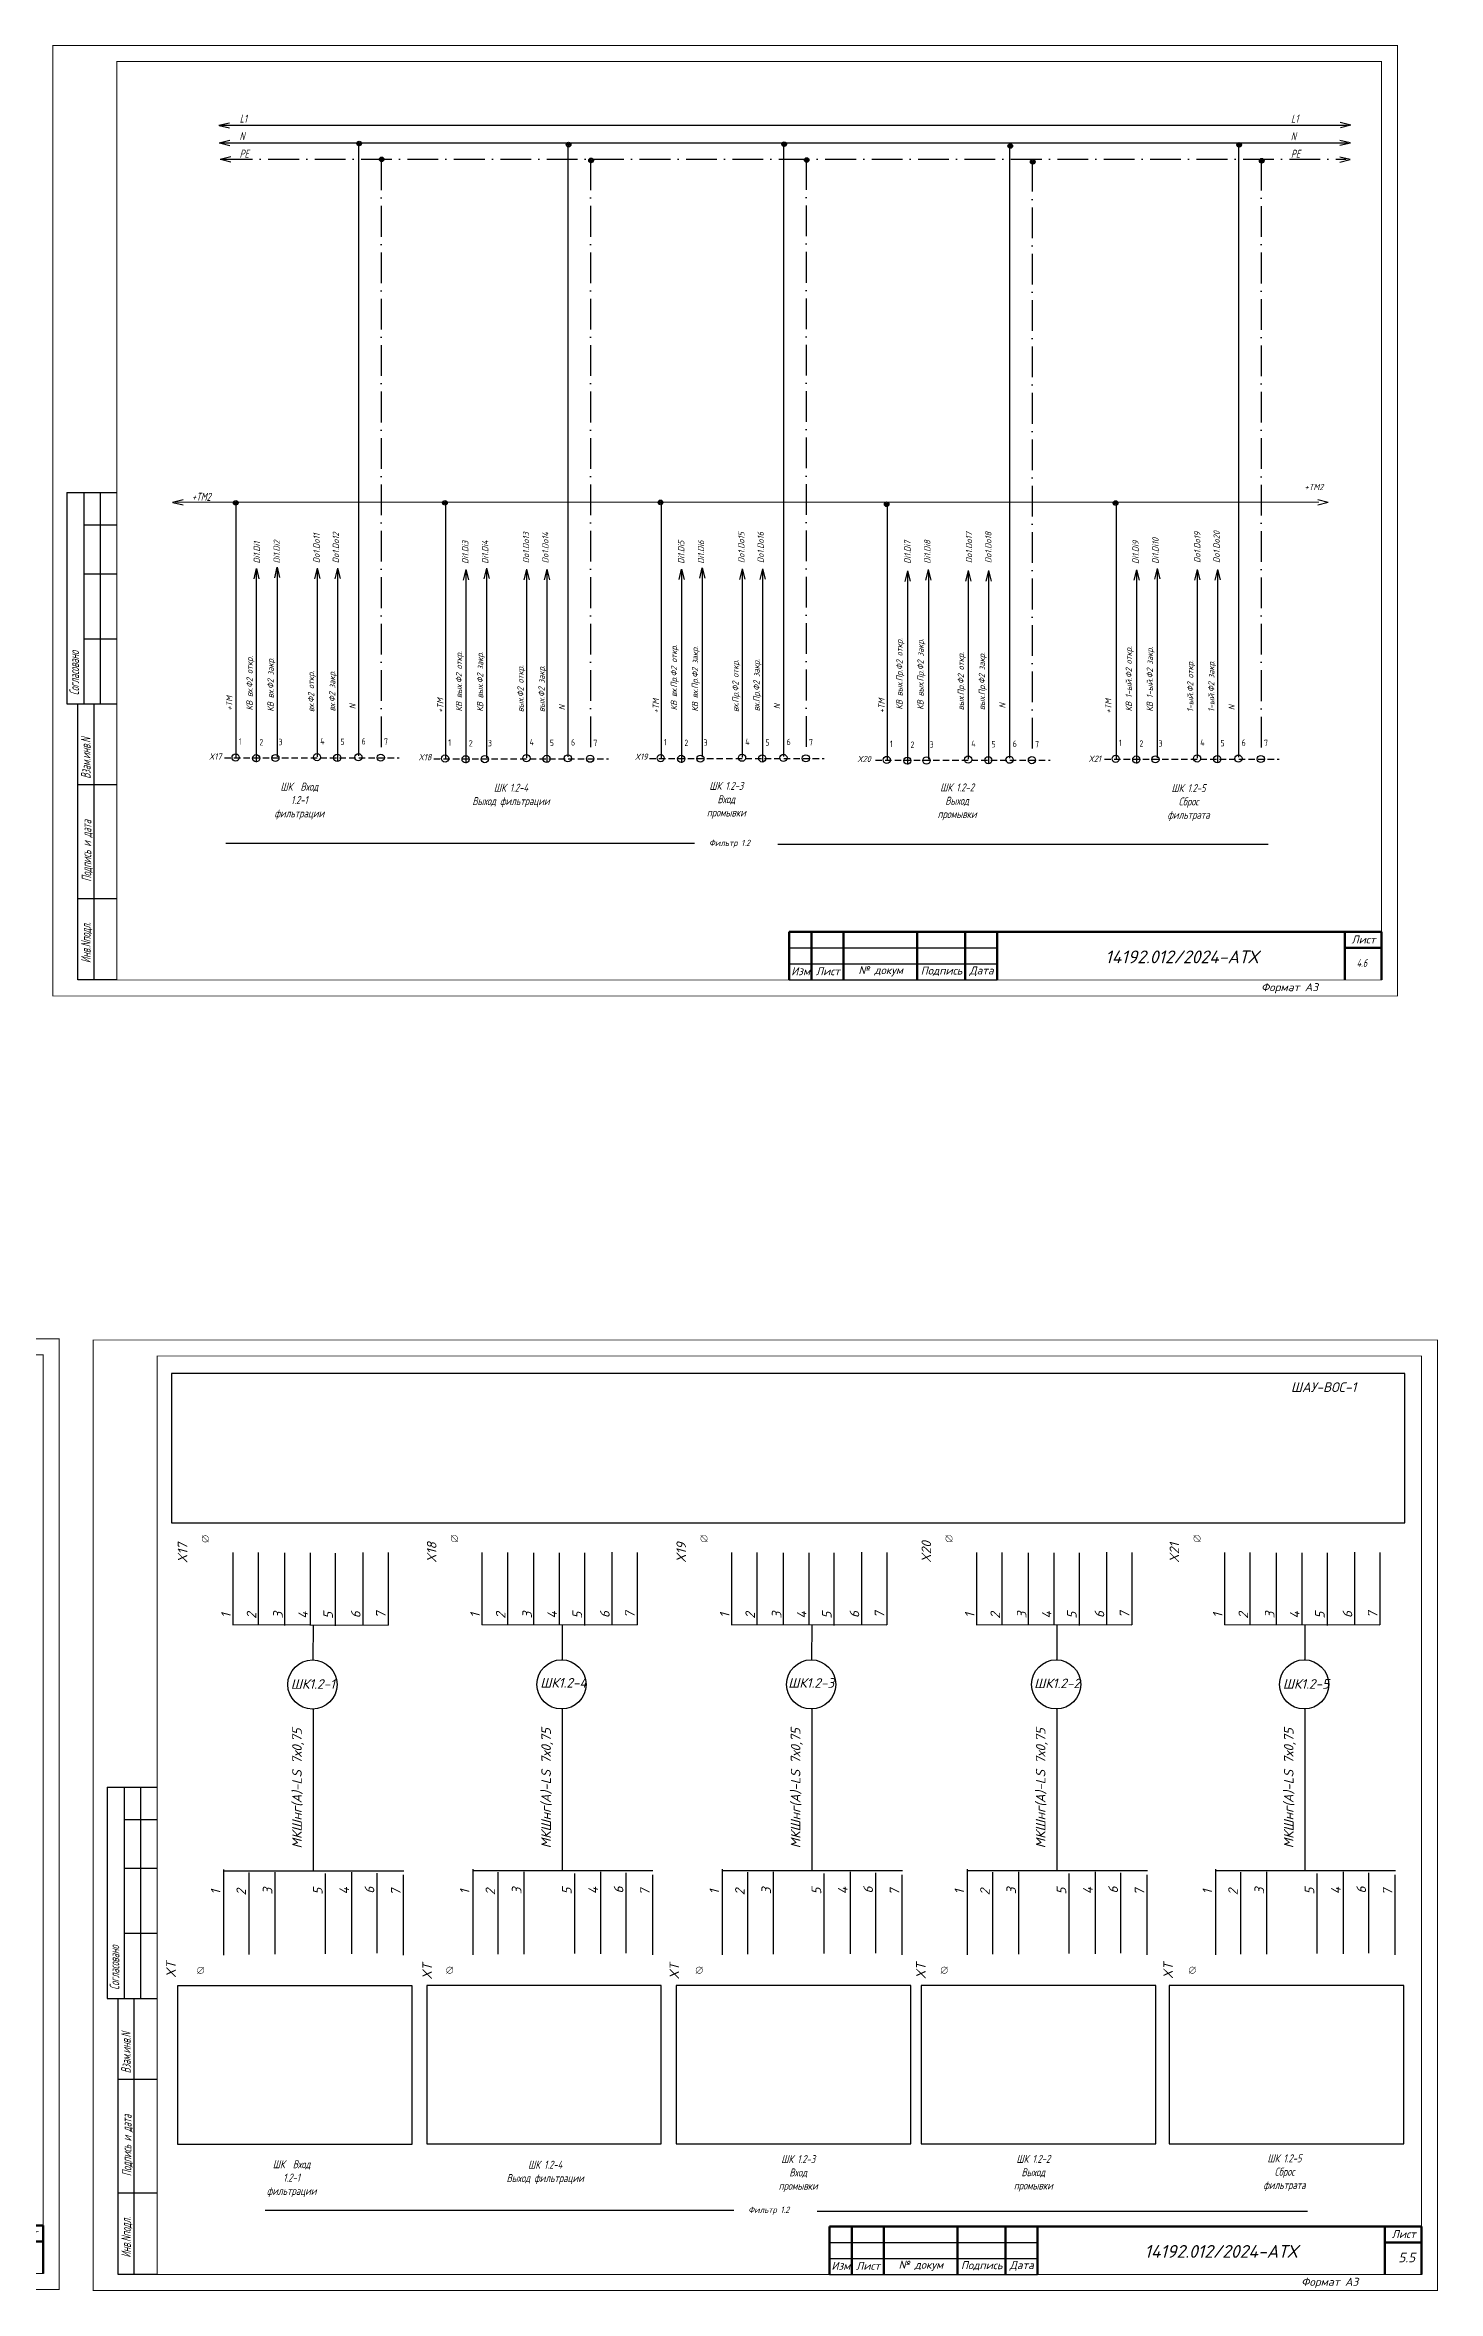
# Model space of a CAD drawing. Header units: millimetres. Extents: x 1463 to 10524, y 7125 to 13164.
# Drawn here: x 5191 to 5626, y 9587 to 10289 of the extents above; entities that cross this region are included whole.
import ezdxf
from ezdxf.enums import TextEntityAlignment as Align

# ---------------------------------------------------------------- set-up
doc = ezdxf.new("R2010")
doc.units = ezdxf.units.MM
doc.header["$LTSCALE"] = 4
doc.set_wipeout_variables(frame=1)
for name, pattern in [('ACAD_ISO10W100', [18, 12, -3, 0, -3]), ('DASHED', [0.75, 0.5, -0.25]), ('SolidLine', [0])]:
    doc.linetypes.add(name, pattern=pattern)
for name, color, linetype in [('G', 5, 'Continuous'), ('LOC', 8, 'Continuous'), ('RED_2.5mm^2', 1, 'Continuous'), ('SYMS', 7, 'Continuous'), ('Вспомогательная', 1, 'Continuous'), ('Текст', 2, 'Continuous')]:
    doc.layers.add(name, color=color, linetype=linetype)
for name, color, linetype, lineweight in [('RAMKA', 7, 'Continuous', 25), ('SHTAMP', 7, 'SolidLine', 25), ('Основеая', 5, 'Continuous', 60), ('СХЕМА', 7, 'Continuous', 25)]:
    doc.layers.add(name, color=color, linetype=linetype, lineweight=lineweight)
doc.styles.add('COTES', font='cs_gost2304.shx', dxfattribs={"width": 0.75, "oblique": 15})
doc.styles.add('ISOCPEUR', font='isocpeui.ttf')
doc.styles.add('Simplex00.10.00', font='simplex.shx')
doc.styles.add('Simplex25.085.15', font='GOST_A.TTF', dxfattribs={"width": 0.85, "oblique": 15, "height": 2.5})
doc.styles.add('WD', font='romans.shx')
doc.styles.add('ГОСТ', font='isocpeur.ttf', dxfattribs={"oblique": 15})
doc.styles.add('Стиль мой-1', font='GOST_A.TTF', dxfattribs={"width": 0.85, "oblique": 15, "height": 2.5})

# ---------------------------------------------------------------- blocks, each defined once
blk = doc.blocks.new('Формат А3')
at = {"color": 0, "linetype": 'Continuous', "const_width": 0.3}
for points in [[(-420, 297), (0, 297), (0, 0), (-420, 0)], [(-400, 5), (-400, 292), (-5, 292), (-5, 5)]]:
    blk.add_lwpolyline(points, close=True, dxfattribs=at)
at = {"color": 0, "linetype": 'Continuous', "style": 'Simplex00.10.00', "oblique": 15}
blk.add_text('Формат А3', height=2.5, dxfattribs=at).set_placement((-33.67, 2.75), align=Align.MIDDLE_CENTER)
blk = doc.blocks.new('A$C73A268AF')
at = {"lineweight": 30}
for p, q in [((4.57, 157.46), (20.05, 157.46)), ((4.57, 157.46), (4.57, 91.46)), ((9.89, 157.46), (9.89, 91.46)), ((14.97, 157.46), (14.97, 91.46)), ((9.89, 147.31), (20.05, 147.31)), ((9.89, 132.08), (20.05, 132.08)), ((9.89, 111.77), (20.05, 111.77)), ((4.57, 91.46), (20.05, 91.46)), ((7.96, 5.15), (7.96, 91.46)), ((13.04, 5.15), (13.04, 91.46)), ((20.15, 66.08), (7.96, 66.08)), ((20.15, 30.54), (7.96, 30.54))]:
    blk.add_line(p, q, dxfattribs=at)
blk.add_lwpolyline([(20.15, 5.15), (7.96, 5.15)], dxfattribs=at)
at = {"layer": 'Вспомогательная', "color": 7}
for p, q in [((230.15, 15.15), (295.15, 15.15)), ((230.15, 10.15), (295.15, 10.15)), ((230.15, 5.15), (295.15, 5.15))]:
    blk.add_line(p, q, dxfattribs=at)
at = {"layer": 'Основеая', "color": 7}
for p, q in [((230.15, 20.15), (230.15, 5.15)), ((415.15, 20.15), (230.15, 20.15)), ((237.15, 20.15), (237.15, 5.15)), ((247.15, 20.15), (247.15, 5.15)), ((270.15, 20.15), (270.15, 5.15)), ((285.15, 20.15), (285.15, 5.15)), ((295.15, 20.15), (295.15, 5.15)), ((403.72, 20.15), (403.72, 5.15)), ((403.72, 15.15), (415.15, 15.15)), ((415.15, 20.15), (415.15, 5.15))]:
    blk.add_line(p, q, dxfattribs=at)
blk.add_blockref('Формат А3', (420.15, 0.15))
at = {"layer": 'RAMKA', "style": 'COTES', "oblique": 15, "width": 0.75}
for s, p in [('Согласовано', (8.35, 94.1)), ('Взам.инв.N', (11.94, 68.02)), ('Подпись и дата', (12.17, 35.86)), ('Инв.Nподл.', (11.97, 10.43))]:
    blk.add_text(s, height=3, rotation=90, dxfattribs=at).set_placement(p)
at = {"layer": 'Текст', "color": 7, "char_height": 2.5, "style": 'ГОСТ'}
for s, insert, width, attachment_point in [('{\\fISOCPEUR|b0|i0|c204|p34;Лист}', (413.32, 17.81), 11.4585, 6), ('{\\fISOCPEUR|b0|i0|c204|p34;Изм}', (233.75, 7.88), 7, 5), ('{\\fISOCPEUR|b0|i0|c204|p34;Лист}', (242.25, 7.88), 10, 5), ('{\\fISOCPEUR|b0|i0|c204|p34;№ докум}', (258.75, 7.88), 23, 5), ('{\\fISOCPEUR|b0|i0|c204|p34;Подпись}', (277.75, 7.88), 15, 5), ('{\\fISOCPEUR|b0|i0|c204|p34;Дата}', (290.25, 7.88), 10, 5)]:
    blk.add_mtext(s, dxfattribs=dict(at, insert=insert, width=width, attachment_point=attachment_point))
blk = doc.blocks.new('WDDOT')
for radius in [0.72, 0.449, 0.223]:
    blk.add_circle((0, 0), radius)
blk = doc.blocks.new('VT0W02')
blk.add_circle((0, 0), 0.0699)
at = {"style": 'WD'}
for tag, p, width in [('INST', (0.062, 0.42), 0.7), ('LOC', (0.062, 0.25), 0.7), ('DESC1', (0.053, -0.385), 0.8)]:
    blk.add_attdef(tag, p, '', height=0.125, dxfattribs=dict(at, width=width))
at = {"style": 'WD', "flags": 1}
for tag, p, height in [('X4TERM01', (-0.07, 0), 0.0125), ('X4TERMDESC01', (-0.055, -0.023), 0.025), ('X2TERMDESC01', (-0.006, 0.029), 0.025), ('STRIPSEQ', (0, 0), 0.00125), ('X2TERM01', (0, 0.07), 0.0125), ('X1TERMDESC01', (0.039, -0.003), 0.025), ('X1TERM01', (0.07, 0), 0.0125), ('LINKTERM', (0, -0.002), 0.00125), ('X8TERM01', (0, -0.07), 0.0125), ('X8TERMDESC01', (0, -0.054), 0.025)]:
    blk.add_attdef(tag, p, '', height=height, dxfattribs=at)
at = {"linetype": 'Continuous', "style": 'WD'}
for tag, p, height, width, flags in [('WIRENO', (0.062, 0.094), 0.125, 0.8, 8), ('TAGSTRIP', (0.053, -0.229), 0.125, 0.9, 8), ('DESC2', (0.053, -0.541), 0.125, 0.8, 8), ('CAT', (0.213, -0.406), 0.109, 0.8, 1), ('DESC3', (0.053, -0.698), 0.125, 0.8, 8)]:
    blk.add_attdef(tag, p, '', height=height, dxfattribs=dict(at, width=width, flags=flags))
at = {"linetype": 'Continuous', "style": 'WD', "width": 0.8, "flags": 1}
blk.add_attdef('MFG', text='', height=0.109, dxfattribs=at).set_placement((0.088, -0.406), align=Align.RIGHT)
at = {"style": 'WD', "width": 0.7, "flags": 1}
blk.add_attdef('ASSYCODE', (0.062, -0.281), '', height=0.01, dxfattribs=at)
blk = doc.blocks.new('Клеммное соединение')
at = {"linetype": 'Continuous'}
blk.add_wipeout([(0, -1), (-0.44, -0.9), (-0.6, -0.8), (-0.71, -0.7), (-0.8, -0.6), (-0.87, -0.5), (-0.92, -0.4), (-0.95, -0.3), (-0.98, -0.2), (-0.99, -0.1), (-0.99, 0), (-0.99, 0.1), (-0.98, 0.2), (-0.95, 0.3), (-0.92, 0.4), (-0.87, 0.5), (-0.8, 0.6), (-0.71, 0.7), (-0.6, 0.8), (-0.44, 0.9), (0, 1), (0.44, 0.9), (0.6, 0.8), (0.71, 0.7), (0.8, 0.6), (0.87, 0.5), (0.92, 0.4), (0.95, 0.3), (0.98, 0.2), (0.99, 0.1), (1, 0), (0.99, -0.1), (0.98, -0.2), (0.95, -0.3), (0.92, -0.4), (0.87, -0.5), (0.8, -0.6), (0.71, -0.7), (0.6, -0.8), (0.44, -0.9)], dxfattribs=at)
at = {"color": 0, "linetype": 'Continuous', "lineweight": -2, "const_width": 0.15}
blk.add_lwpolyline([(-1.06, -1.06), (1.06, 1.06)], dxfattribs=at)
blk.add_lwpolyline([(-1, 0, 1), (1, 0, 1)], format="xyb", close=True, dxfattribs=at)

msp = doc.modelspace()

# ---------------------------------------------------------------- linework, layer by layer
at = {"linetype": 'DASHED'}
for p, q in [((5246.85, 10066.23), (5301.45, 10066.23)), ((5312.26, 10065.89), (5366.86, 10065.89)), ((5379.61, 10066.03), (5434.21, 10066.03)), ((5450.24, 10065.46), (5504.84, 10065.46)), ((5521.75, 10065.81), (5576.35, 10065.81))]:
    msp.add_line(p, q, dxfattribs=at)
at = {"color": 7, "ltscale": 0.2}
for p, q in [((5393.76, 10039.4), (5247.36, 10039.4)), ((5419.72, 10039.23), (5572.9, 10039.23)), ((5406.03, 9612.34), (5259.63, 9612.34)), ((5431.98, 9612.16), (5585.17, 9612.16))]:
    msp.add_line(p, q, dxfattribs=at)
at = {"ltscale": 1.2}
msp.add_lwpolyline([(5230.33, 9827.24), (5615.63, 9827.24), (5615.63, 9873.88), (5230.33, 9873.88)], close=True, dxfattribs=at)
at = {"linetype": 'Continuous', "ltscale": 0.2}
for points in [[(5232.24, 9633.08), (5305.48, 9633.08), (5305.48, 9682.57), (5232.24, 9682.57)], [(5310.05, 9633.14), (5383.29, 9633.14), (5383.29, 9682.63), (5310.05, 9682.63)], [(5388, 9633.14), (5461.24, 9633.14), (5461.24, 9682.63), (5388, 9682.63)], [(5464.54, 9633.14), (5537.78, 9633.14), (5537.78, 9682.63), (5464.54, 9682.63)], [(5542.03, 9633.14), (5615.26, 9633.14), (5615.26, 9682.63), (5542.03, 9682.63)]]:
    msp.add_lwpolyline(points, close=True, dxfattribs=at)
at = {"layer": 'G', "color": 0}
for p, q in [((5274.64, 9784.34), (5274.68, 9795.33)), ((5352.45, 9784.41), (5352.49, 9795.4)), ((5430.4, 9784.41), (5430.44, 9795.4)), ((5506.95, 9784.41), (5506.98, 9795.4)), ((5584.43, 9784.41), (5584.47, 9795.4)), ((5274.58, 9768.99), (5274.58, 9718.51)), ((5352.39, 9769.06), (5352.39, 9718.58)), ((5430.35, 9769.06), (5430.35, 9718.58)), ((5506.89, 9769.06), (5506.89, 9718.58)), ((5584.37, 9769.06), (5584.37, 9718.58))]:
    msp.add_line(p, q, dxfattribs=at)
at = {"layer": 'RED_2.5mm^2', "linetype": 'Continuous', "ltscale": 0.2}
for p, q in [((5245.67, 10263.87), (5597.65, 10263.87)), ((5245.28, 10258.39), (5597.7, 10258.39)), ((5288.72, 10258.3), (5288.72, 10066.87)), ((5354.14, 10258.3), (5354.14, 10066.54)), ((5421.49, 10258.44), (5421.49, 10066.67)), ((5492.11, 10257.87), (5492.11, 10066.11)), ((5563.62, 10258.23), (5563.62, 10066.46)), ((5250.48, 10145.69), (5250.48, 10066.28)), ((5315.9, 10145.56), (5315.9, 10065.95)), ((5383.25, 10146.04), (5383.25, 10066.08)), ((5453.87, 10145.64), (5453.87, 10065.52)), ((5525.38, 10145.85), (5525.38, 10065.87)), ((5256.83, 10125.1), (5256.83, 10064.87)), ((5263.38, 10125.25), (5263.38, 10066.58)), ((5275.83, 10125.36), (5275.83, 10066.57)), ((5282.18, 10125.39), (5282.18, 10065.16)), ((5322.25, 10124.76), (5322.25, 10064.53)), ((5328.79, 10124.92), (5328.79, 10066.25)), ((5341.24, 10125.02), (5341.24, 10066.24)), ((5347.59, 10125.05), (5347.59, 10064.82)), ((5389.6, 10124.9), (5389.6, 10064.67)), ((5396.14, 10125.05), (5396.14, 10066.38)), ((5408.59, 10125.16), (5408.59, 10066.37)), ((5414.94, 10125.19), (5414.94, 10064.96)), ((5460.22, 10124.33), (5460.22, 10064.1)), ((5466.77, 10124.49), (5466.77, 10065.82)), ((5479.22, 10124.6), (5479.22, 10065.81)), ((5485.57, 10124.62), (5485.57, 10064.39)), ((5531.73, 10124.69), (5531.73, 10064.45)), ((5538.27, 10124.84), (5538.27, 10066.17)), ((5550.73, 10124.95), (5550.73, 10066.16)), ((5557.08, 10124.98), (5557.08, 10064.74))]:
    msp.add_line(p, q, dxfattribs=at)
at = {"layer": 'RED_2.5mm^2', "linetype": 'ACAD_ISO10W100', "ltscale": 0.2}
for p, q in [((5246.07, 10253.23), (5597.3, 10253.23)), ((5295.84, 10253.13), (5295.84, 10067.87)), ((5361.26, 10253.13), (5361.26, 10067.53)), ((5428.61, 10253.27), (5428.61, 10067.67)), ((5570.74, 10253.06), (5570.74, 10067.45)), ((5499.23, 10252.71), (5499.23, 10067.1))]:
    msp.add_line(p, q, dxfattribs=at)
at = {"layer": 'SYMS', "linetype": 'Continuous', "ltscale": 0.2}
for p, q in [((5245.16, 10263.84), (5248.43, 10264.65)), ((5245.2, 10263.81), (5248.47, 10263.01)), ((5598.69, 10263.9), (5595.42, 10264.7)), ((5598.72, 10263.86), (5595.45, 10263.05)), ((5245.28, 10258.39), (5248.55, 10259.2)), ((5245.32, 10258.35), (5248.58, 10257.55)), ((5245.56, 10253.28), (5248.84, 10254.09)), ((5245.6, 10253.25), (5248.87, 10252.45)), ((5598.52, 10253.11), (5595.25, 10253.91)), ((5598.56, 10253.07), (5595.28, 10252.26)), ((5598.57, 10258.33), (5595.31, 10259.13)), ((5598.61, 10258.29), (5595.34, 10257.48)), ((5230.69, 10146.06), (5233.96, 10146.88)), ((5230.73, 10146.03), (5233.99, 10145.23)), ((5591.65, 10145.99), (5588.39, 10146.79)), ((5591.69, 10145.96), (5588.42, 10145.15)), ((5256.83, 10125.37), (5256.03, 10122.1)), ((5256.86, 10125.41), (5257.67, 10122.14)), ((5263.29, 10125.77), (5262.49, 10122.5)), ((5263.32, 10125.81), (5264.13, 10122.54)), ((5275.81, 10125.44), (5275.01, 10122.17)), ((5275.85, 10125.48), (5276.66, 10122.21)), ((5282.16, 10125.44), (5281.36, 10122.17)), ((5282.19, 10125.48), (5283, 10122.21)), ((5322.24, 10125.04), (5321.44, 10121.77)), ((5322.27, 10125.07), (5323.09, 10121.8)), ((5328.7, 10125.43), (5327.9, 10122.17)), ((5328.73, 10125.47), (5329.55, 10122.2)), ((5341.23, 10125.11), (5340.43, 10121.84)), ((5341.26, 10125.14), (5342.07, 10121.87)), ((5347.57, 10125.11), (5346.77, 10121.84)), ((5347.61, 10125.14), (5348.42, 10121.87)), ((5389.59, 10125.17), (5388.79, 10121.9)), ((5389.62, 10125.21), (5390.44, 10121.94)), ((5396.05, 10125.57), (5395.25, 10122.3)), ((5396.08, 10125.61), (5396.9, 10122.34)), ((5408.58, 10125.24), (5407.78, 10121.97)), ((5408.61, 10125.28), (5409.42, 10122.01)), ((5414.92, 10125.24), (5414.12, 10121.97)), ((5414.96, 10125.28), (5415.77, 10122.01)), ((5460.22, 10124.61), (5459.42, 10121.34)), ((5460.25, 10124.64), (5461.06, 10121.37)), ((5466.68, 10125), (5465.88, 10121.74)), ((5466.71, 10125.04), (5467.52, 10121.77)), ((5479.2, 10124.68), (5478.4, 10121.41)), ((5479.24, 10124.71), (5480.05, 10121.44)), ((5485.55, 10124.68), (5484.75, 10121.41)), ((5485.58, 10124.71), (5486.39, 10121.44)), ((5531.73, 10124.96), (5530.93, 10121.69)), ((5531.76, 10124.99), (5532.57, 10121.72)), ((5538.19, 10125.35), (5537.39, 10122.09)), ((5538.22, 10125.39), (5539.03, 10122.12)), ((5550.71, 10125.03), (5549.91, 10121.76)), ((5550.75, 10125.06), (5551.56, 10121.79)), ((5557.06, 10125.03), (5556.26, 10121.76)), ((5557.09, 10125.06), (5557.9, 10121.79)), ((5249.45, 9817.91), (5249.45, 9795.22)), ((5257.44, 9817.89), (5257.44, 9795.21)), ((5290.13, 9817.97), (5290.13, 9795.29)), ((5297.98, 9817.92), (5297.98, 9795.23)), ((5327.26, 9817.97), (5327.26, 9795.29)), ((5335.25, 9817.96), (5335.25, 9795.27)), ((5343.44, 9817.88), (5343.44, 9795.19)), ((5351.47, 9817.88), (5351.47, 9795.19)), ((5367.94, 9818.04), (5367.94, 9795.35)), ((5375.79, 9817.98), (5375.79, 9795.3)), ((5405.22, 9817.97), (5405.22, 9795.29)), ((5413.2, 9817.96), (5413.2, 9795.27)), ((5421.39, 9817.88), (5421.39, 9795.19)), ((5429.42, 9817.88), (5429.42, 9795.19)), ((5445.89, 9818.04), (5445.89, 9795.35)), ((5453.75, 9817.98), (5453.75, 9795.3)), ((5481.76, 9817.97), (5481.76, 9795.29)), ((5489.75, 9817.96), (5489.75, 9795.27)), ((5497.93, 9817.88), (5497.93, 9795.19)), ((5505.96, 9817.88), (5505.96, 9795.19)), ((5522.43, 9818.04), (5522.43, 9795.35)), ((5530.29, 9817.98), (5530.29, 9795.3)), ((5559.24, 9817.97), (5559.24, 9795.29)), ((5567.23, 9817.96), (5567.23, 9795.27)), ((5575.42, 9817.88), (5575.42, 9795.19)), ((5583.45, 9817.88), (5583.45, 9795.19)), ((5599.92, 9818.04), (5599.92, 9795.35)), ((5607.77, 9817.98), (5607.77, 9795.3)), ((5265.63, 9817.81), (5265.63, 9795.13)), ((5273.66, 9817.81), (5273.66, 9795.13)), ((5281.51, 9817.76), (5281.51, 9795.07)), ((5359.32, 9817.82), (5359.32, 9795.14)), ((5437.28, 9817.82), (5437.28, 9795.14)), ((5513.82, 9817.82), (5513.82, 9795.14)), ((5591.3, 9817.82), (5591.3, 9795.14)), ((5246.63, 9718.91), (5246.63, 9692.17)), ((5254.48, 9717.95), (5254.48, 9692.34)), ((5262.57, 9718.11), (5262.57, 9692.41)), ((5278.38, 9717.63), (5278.38, 9692.58)), ((5286.56, 9718.11), (5286.56, 9692.5)), ((5294.48, 9717.79), (5294.48, 9692.74)), ((5302.73, 9717.19), (5302.73, 9692.14)), ((5324.44, 9718.98), (5324.44, 9692.24)), ((5332.3, 9718.01), (5332.3, 9692.41)), ((5340.38, 9718.18), (5340.38, 9692.48)), ((5356.19, 9717.69), (5356.19, 9692.65)), ((5364.37, 9718.18), (5364.37, 9692.57)), ((5372.29, 9717.85), (5372.29, 9692.8)), ((5380.54, 9717.26), (5380.54, 9692.21)), ((5402.39, 9718.98), (5402.39, 9692.24)), ((5410.25, 9718.01), (5410.25, 9692.41)), ((5418.33, 9718.18), (5418.33, 9692.48)), ((5434.14, 9717.69), (5434.14, 9692.65)), ((5442.32, 9718.18), (5442.32, 9692.57)), ((5450.24, 9717.85), (5450.24, 9692.8)), ((5458.5, 9717.26), (5458.5, 9692.21)), ((5478.93, 9718.98), (5478.93, 9692.24)), ((5486.79, 9718.01), (5486.79, 9692.41)), ((5494.87, 9718.18), (5494.87, 9692.48)), ((5510.68, 9717.69), (5510.68, 9692.65)), ((5518.87, 9718.18), (5518.87, 9692.57)), ((5526.79, 9717.85), (5526.79, 9692.8)), ((5535.04, 9717.26), (5535.04, 9692.21)), ((5556.42, 9718.98), (5556.42, 9692.24)), ((5564.27, 9718.01), (5564.27, 9692.41)), ((5572.36, 9718.18), (5572.36, 9692.48)), ((5588.16, 9717.69), (5588.16, 9692.65)), ((5596.35, 9718.18), (5596.35, 9692.57)), ((5604.27, 9717.85), (5604.27, 9692.8)), ((5612.52, 9717.26), (5612.52, 9692.21))]:
    msp.add_line(p, q, dxfattribs=at)
at = {"layer": 'SYMS', "linetype": 'Continuous', "lineweight": 30, "ltscale": 0.2}
for points in [[(5249.43, 9795.4), (5297.98, 9795.23), (5297.98, 9795.23)], [(5327.25, 9795.47), (5375.79, 9795.3), (5375.79, 9795.3)], [(5405.2, 9795.47), (5453.75, 9795.3), (5453.75, 9795.3)], [(5481.74, 9795.47), (5530.29, 9795.3), (5530.29, 9795.3)], [(5559.22, 9795.47), (5607.77, 9795.3), (5607.77, 9795.3)], [(5246.63, 9718.51), (5302.9, 9718.51), (5302.9, 9718.51)], [(5324.44, 9718.58), (5380.71, 9718.58), (5380.71, 9718.58)], [(5402.39, 9718.58), (5458.66, 9718.58), (5458.66, 9718.58)], [(5478.93, 9718.58), (5535.2, 9718.58), (5535.2, 9718.58)], [(5556.42, 9718.58), (5612.69, 9718.58), (5612.69, 9718.58)]]:
    msp.add_lwpolyline(points, dxfattribs=at)
at = {"layer": 'SYMS', "linetype": 'Continuous', "ltscale": 0.2}
for centre in [(5274.36, 9776.67), (5352.17, 9776.73), (5430.13, 9776.73), (5506.67, 9776.73), (5584.15, 9776.73)]:
    msp.add_circle(centre, 7.68, dxfattribs=at)
at = {"layer": 'СХЕМА', "color": 1, "linetype": 'Continuous', "lineweight": 20, "ltscale": 30}
msp.add_line((5588.75, 10146.12), (5231.59, 10146.12), dxfattribs=at)

# ---------------------------------------------------------------- block references
at = {"ltscale": 1.2}
for p in [(5193.12, 9991.66), (4775.14, 9587.53), (5205.68, 9587.18)]:
    msp.add_blockref('A$C73A268AF', p, dxfattribs=at)
at = {"layer": 'SYMS', "linetype": 'Continuous', "ltscale": 0.2}
for p in [(5288.96, 10258.15), (5295.99, 10253.2), (5354.37, 10257.81), (5361.4, 10252.86), (5421.72, 10257.95), (5428.75, 10253), (5492.35, 10257.38), (5499.38, 10252.43), (5563.85, 10257.73), (5570.89, 10252.78), (5250.41, 10145.88), (5315.75, 10145.88), (5383.1, 10146.01), (5453.73, 10145.45), (5525.24, 10145.8)]:
    msp.add_blockref('WDDOT', p, dxfattribs=at)
ref = msp.add_blockref('VT0W02', (5250.37, 10066.32), dxfattribs=dict(at, xscale=16, yscale=16, zscale=16))
ref.add_attrib('LOC', '1', (5251.37, 10070.32), dxfattribs={"layer": 'LOC', "height": 2, "style": 'WD', "width": 0.7})
ref = msp.add_blockref('VT0W02', (5256.81, 10066.09), dxfattribs=dict(at, xscale=16, yscale=16, zscale=16))
ref.add_attrib('LOC', '2', (5257.81, 10070.09), dxfattribs={"layer": 'LOC', "height": 2, "style": 'WD', "width": 0.7})
ref = msp.add_blockref('VT0W02', (5262.8, 10066.16), dxfattribs=dict(at, xscale=16, yscale=16, zscale=16))
ref.add_attrib('LOC', '3', (5263.8, 10070.16), dxfattribs={"layer": 'LOC', "height": 2, "style": 'WD', "width": 0.7})
ref = msp.add_blockref('VT0W02', (5275.8, 10066.45), dxfattribs=dict(at, xscale=16, yscale=16, zscale=16))
ref.add_attrib('LOC', '4', (5276.8, 10070.45), dxfattribs={"layer": 'LOC', "height": 2, "style": 'WD', "width": 0.7})
ref = msp.add_blockref('VT0W02', (5282.11, 10066.22), dxfattribs=dict(at, xscale=16, yscale=16, zscale=16))
ref.add_attrib('LOC', '5', (5283.11, 10070.22), dxfattribs={"layer": 'LOC', "height": 2, "style": 'WD', "width": 0.7})
ref = msp.add_blockref('VT0W02', (5288.73, 10066.39), dxfattribs=dict(at, xscale=16, yscale=16, zscale=16))
ref.add_attrib('LOC', '6', (5289.73, 10070.39), dxfattribs={"layer": 'LOC', "height": 2, "style": 'WD', "width": 0.7})
ref = msp.add_blockref('VT0W02', (5295.72, 10066.27), dxfattribs=dict(at, xscale=16, yscale=16, zscale=16))
ref.add_attrib('LOC', '7', (5296.72, 10070.27), dxfattribs={"layer": 'LOC', "height": 2, "style": 'WD', "width": 0.7})
ref = msp.add_blockref('VT0W02', (5315.79, 10065.99), dxfattribs=dict(at, xscale=16, yscale=16, zscale=16))
ref.add_attrib('LOC', '1', (5316.79, 10069.99), dxfattribs={"layer": 'LOC', "height": 2, "style": 'WD', "width": 0.7})
ref = msp.add_blockref('VT0W02', (5322.22, 10065.76), dxfattribs=dict(at, xscale=16, yscale=16, zscale=16))
ref.add_attrib('LOC', '2', (5323.22, 10069.76), dxfattribs={"layer": 'LOC', "height": 2, "style": 'WD', "width": 0.7})
ref = msp.add_blockref('VT0W02', (5328.21, 10065.82), dxfattribs=dict(at, xscale=16, yscale=16, zscale=16))
ref.add_attrib('LOC', '3', (5329.21, 10069.82), dxfattribs={"layer": 'LOC', "height": 2, "style": 'WD', "width": 0.7})
ref = msp.add_blockref('VT0W02', (5341.21, 10066.11), dxfattribs=dict(at, xscale=16, yscale=16, zscale=16))
ref.add_attrib('LOC', '4', (5342.21, 10070.11), dxfattribs={"layer": 'LOC', "height": 2, "style": 'WD', "width": 0.7})
ref = msp.add_blockref('VT0W02', (5347.52, 10065.89), dxfattribs=dict(at, xscale=16, yscale=16, zscale=16))
ref.add_attrib('LOC', '5', (5348.52, 10069.89), dxfattribs={"layer": 'LOC', "height": 2, "style": 'WD', "width": 0.7})
ref = msp.add_blockref('VT0W02', (5354.14, 10066.05), dxfattribs=dict(at, xscale=16, yscale=16, zscale=16))
ref.add_attrib('LOC', '6', (5355.14, 10070.05), dxfattribs={"layer": 'LOC', "height": 2, "style": 'WD', "width": 0.7})
ref = msp.add_blockref('VT0W02', (5361.13, 10065.93), dxfattribs=dict(at, xscale=16, yscale=16, zscale=16))
ref.add_attrib('LOC', '7', (5362.13, 10069.93), dxfattribs={"layer": 'LOC', "height": 2, "style": 'WD', "width": 0.7})
ref = msp.add_blockref('VT0W02', (5383.14, 10066.12), dxfattribs=dict(at, xscale=16, yscale=16, zscale=16))
ref.add_attrib('LOC', '1', (5384.14, 10070.12), dxfattribs={"layer": 'LOC', "height": 2, "style": 'WD', "width": 0.7})
ref = msp.add_blockref('VT0W02', (5389.57, 10065.89), dxfattribs=dict(at, xscale=16, yscale=16, zscale=16))
ref.add_attrib('LOC', '2', (5390.57, 10069.89), dxfattribs={"layer": 'LOC', "height": 2, "style": 'WD', "width": 0.7})
ref = msp.add_blockref('VT0W02', (5395.56, 10065.96), dxfattribs=dict(at, xscale=16, yscale=16, zscale=16))
ref.add_attrib('LOC', '3', (5396.56, 10069.96), dxfattribs={"layer": 'LOC', "height": 2, "style": 'WD', "width": 0.7})
ref = msp.add_blockref('VT0W02', (5408.56, 10066.25), dxfattribs=dict(at, xscale=16, yscale=16, zscale=16))
ref.add_attrib('LOC', '4', (5409.56, 10070.25), dxfattribs={"layer": 'LOC', "height": 2, "style": 'WD', "width": 0.7})
ref = msp.add_blockref('VT0W02', (5414.87, 10066.02), dxfattribs=dict(at, xscale=16, yscale=16, zscale=16))
ref.add_attrib('LOC', '5', (5415.87, 10070.02), dxfattribs={"layer": 'LOC', "height": 2, "style": 'WD', "width": 0.7})
ref = msp.add_blockref('VT0W02', (5421.49, 10066.19), dxfattribs=dict(at, xscale=16, yscale=16, zscale=16))
ref.add_attrib('LOC', '6', (5422.49, 10070.19), dxfattribs={"layer": 'LOC', "height": 2, "style": 'WD', "width": 0.7})
ref = msp.add_blockref('VT0W02', (5428.48, 10066.07), dxfattribs=dict(at, xscale=16, yscale=16, zscale=16))
ref.add_attrib('LOC', '7', (5429.48, 10070.07), dxfattribs={"layer": 'LOC', "height": 2, "style": 'WD', "width": 0.7})
ref = msp.add_blockref('VT0W02', (5453.76, 10065.56), dxfattribs=dict(at, xscale=16, yscale=16, zscale=16))
ref.add_attrib('LOC', '1', (5454.76, 10069.56), dxfattribs={"layer": 'LOC', "height": 2, "style": 'WD', "width": 0.7})
ref = msp.add_blockref('VT0W02', (5460.2, 10065.33), dxfattribs=dict(at, xscale=16, yscale=16, zscale=16))
ref.add_attrib('LOC', '2', (5461.2, 10069.33), dxfattribs={"layer": 'LOC', "height": 2, "style": 'WD', "width": 0.7})
ref = msp.add_blockref('VT0W02', (5466.19, 10065.39), dxfattribs=dict(at, xscale=16, yscale=16, zscale=16))
ref.add_attrib('LOC', '3', (5467.19, 10069.39), dxfattribs={"layer": 'LOC', "height": 2, "style": 'WD', "width": 0.7})
ref = msp.add_blockref('VT0W02', (5479.19, 10065.68), dxfattribs=dict(at, xscale=16, yscale=16, zscale=16))
ref.add_attrib('LOC', '4', (5480.19, 10069.68), dxfattribs={"layer": 'LOC', "height": 2, "style": 'WD', "width": 0.7})
ref = msp.add_blockref('VT0W02', (5485.5, 10065.46), dxfattribs=dict(at, xscale=16, yscale=16, zscale=16))
ref.add_attrib('LOC', '5', (5486.5, 10069.46), dxfattribs={"layer": 'LOC', "height": 2, "style": 'WD', "width": 0.7})
ref = msp.add_blockref('VT0W02', (5492.12, 10065.62), dxfattribs=dict(at, xscale=16, yscale=16, zscale=16))
ref.add_attrib('LOC', '6', (5493.12, 10069.62), dxfattribs={"layer": 'LOC', "height": 2, "style": 'WD', "width": 0.7})
ref = msp.add_blockref('VT0W02', (5499.11, 10065.5), dxfattribs=dict(at, xscale=16, yscale=16, zscale=16))
ref.add_attrib('LOC', '7', (5500.11, 10069.5), dxfattribs={"layer": 'LOC', "height": 2, "style": 'WD', "width": 0.7})
ref = msp.add_blockref('VT0W02', (5525.27, 10065.91), dxfattribs=dict(at, xscale=16, yscale=16, zscale=16))
ref.add_attrib('LOC', '1', (5526.27, 10069.91), dxfattribs={"layer": 'LOC', "height": 2, "style": 'WD', "width": 0.7})
ref = msp.add_blockref('VT0W02', (5531.71, 10065.68), dxfattribs=dict(at, xscale=16, yscale=16, zscale=16))
ref.add_attrib('LOC', '2', (5532.71, 10069.68), dxfattribs={"layer": 'LOC', "height": 2, "style": 'WD', "width": 0.7})
ref = msp.add_blockref('VT0W02', (5537.69, 10065.74), dxfattribs=dict(at, xscale=16, yscale=16, zscale=16))
ref.add_attrib('LOC', '3', (5538.69, 10069.74), dxfattribs={"layer": 'LOC', "height": 2, "style": 'WD', "width": 0.7})
ref = msp.add_blockref('VT0W02', (5550.7, 10066.03), dxfattribs=dict(at, xscale=16, yscale=16, zscale=16))
ref.add_attrib('LOC', '4', (5551.7, 10070.03), dxfattribs={"layer": 'LOC', "height": 2, "style": 'WD', "width": 0.7})
ref = msp.add_blockref('VT0W02', (5557.01, 10065.81), dxfattribs=dict(at, xscale=16, yscale=16, zscale=16))
ref.add_attrib('LOC', '5', (5558.01, 10069.81), dxfattribs={"layer": 'LOC', "height": 2, "style": 'WD', "width": 0.7})
ref = msp.add_blockref('VT0W02', (5563.62, 10065.97), dxfattribs=dict(at, xscale=16, yscale=16, zscale=16))
ref.add_attrib('LOC', '6', (5564.62, 10069.97), dxfattribs={"layer": 'LOC', "height": 2, "style": 'WD', "width": 0.7})
ref = msp.add_blockref('VT0W02', (5570.62, 10065.85), dxfattribs=dict(at, xscale=16, yscale=16, zscale=16))
ref.add_attrib('LOC', '7', (5571.62, 10069.85), dxfattribs={"layer": 'LOC', "height": 2, "style": 'WD', "width": 0.7})

# ---------------------------------------------------------------- texts
at = {"style": 'Simplex25.085.15', "oblique": 15}
for s, height, width, p in [('L1', 2.5, 0.85, (5251.64, 10264.69)), ('L1', 2.5, 0.85, (5580.05, 10264.65)), ('N', 2.5, 0.85, (5251.57, 10259.2)), ('N', 2.5, 0.85, (5579.97, 10259.16)), ('PE', 2.5, 0.85, (5251.62, 10253.73)), ('PE', 2.5, 0.85, (5580.02, 10253.69)), ('+TM2', 2.5, 0.85, (5236.74, 10146.51)), ('+TM2', 1.961, 1.083459, (5584.29, 10149.85)), ('X17', 1.961, 1.083459, (5242.03, 10065.64)), ('X18', 1.961, 1.083459, (5307.48, 10065.44)), ('X19', 1.961, 1.083459, (5375.05, 10065.57)), ('X20', 1.961, 1.083459, (5444.54, 10064.88)), ('X21', 1.961, 1.083459, (5516.75, 10064.94)), ('Фильтр 1.2', 1.961, 1.083459, (5398.23, 10038.65)), ('Фильтр 1.2', 1.961, 1.083459, (5410.5, 9611.59))]:
    msp.add_text(s, height=height, dxfattribs=dict(at, width=width)).set_placement(p)
at = {"style": 'Simplex25.085.15', "oblique": 15, "width": 1.083459}
for s, height, p in [('Di1.Di2', 1.961, (5264.18, 10126.98)), ('Do1.Do11', 1.961, (5276.63, 10127.03)), ('Do1.Do12', 1.961, (5282.67, 10127.02)), ('Di1.Di3', 1.961, (5323.09, 10126.79)), ('Do1.Do13', 1.961, (5342.06, 10127.02)), ('Do1.Do14', 1.961, (5348.1, 10127.01)), ('Di1.Di5', 1.961, (5390.53, 10126.81)), ('Di1.Di6', 1.961, (5396.73, 10126.85)), ('Do1.Do15', 1.961, (5409.32, 10127.07)), ('Do1.Do16', 1.961, (5415.37, 10127.07)), ('Di1.Di7', 1.961, (5461.23, 10126.82)), ('Di1.Di8', 1.961, (5467.43, 10126.86)), ('Do1.Do17', 1.961, (5480.44, 10127.06)), ('Do1.Do18', 1.961, (5486.48, 10127.05)), ('Di1.Di9', 1.961, (5532.48, 10126.78)), ('Di1.Di10', 1.961, (5538.68, 10126.82)), ('Do1.Do19', 1.961, (5551.74, 10127.11)), ('Do1.Do20', 1.961, (5557.78, 10127.1)), ('Di1.Di1', 1.961, (5257.98, 10126.94)), ('Di1.Di4', 1.961, (5329.29, 10126.83)), ('КВ вх.Пр.Ф2 откр.', 1.9613, (5388.28, 10081.04)), ('КВ вх.Пр.Ф2 закр.', 1.9613, (5394.85, 10080.65)), ('КВ вых.Пр.Ф2 откр.', 1.9613, (5458.7, 10081.28)), ('КВ вых.Пр.Ф2 закр.', 1.9613, (5465.27, 10081.21)), ('КВ 1-ый.Ф2 откр.', 1.9613, (5530.34, 10080.72)), ('КВ 1-ый.Ф2 закр.', 1.9613, (5536.91, 10080.65)), ('КВ вх.Ф2 откр.', 1.9613, (5255.71, 10081.02)), ('КВ вх.Ф2 закр.', 1.9613, (5262.28, 10080.63)), ('вх.Ф2 откр.', 1.9613, (5274.91, 10080.52)), ('вх.Ф2 закр.', 1.9613, (5281.48, 10080.74)), ('КВ вых.Ф2 откр.', 1.9613, (5321.13, 10080.69)), ('КВ вых.Ф2 закр.', 1.9613, (5327.7, 10080.63)), ('вых.Ф2 откр.', 1.9613, (5340.33, 10080.49)), ('вых.Ф2 закр.', 1.9613, (5346.9, 10080.52)), ('вх.Пр.Ф2 откр.', 1.9613, (5407.48, 10080.54)), ('вх.Пр.Ф2 закр.', 1.9613, (5414.05, 10080.76)), ('вых.Пр.Ф2 откр.', 1.9613, (5477.9, 10081.08)), ('вых.Пр.Ф2 закр.', 1.9613, (5484.47, 10081.11)), ('1-ый.Ф2 откр.', 1.9613, (5549.54, 10080.51)), ('1-ый.Ф2 закр.', 1.9613, (5556.11, 10080.55)), ('+TM', 1.961, (5249.4, 10080.95)), ('+TM', 1.961, (5315.27, 10080.27)), ('+TM', 1.961, (5382.61, 10080.09)), ('+TM', 1.961, (5453.14, 10080.16)), ('+TM', 1.961, (5523.96, 10080.04)), ('N', 1.96, (5287.88, 10081.41)), ('N', 1.96, (5353.3, 10081.08)), ('N', 1.96, (5420.45, 10081.43)), ('N', 1.96, (5490.87, 10081.66)), ('N', 1.96, (5562.51, 10081.1))]:
    msp.add_text(s, height=height, rotation=90, dxfattribs=at).set_placement(p)
at = {"color": 7, "lineweight": 25, "insert": (5600.52, 10003.41), "char_height": 2.5, "attachment_point": 1, "style": 'Стиль мой-1'}
msp.add_mtext_dynamic_manual_height_columns('4.6', width=5.3031, gutter_width=12.5, heights=[0], dxfattribs=at)
at = {"layer": 'SHTAMP', "color": 0, "style": 'ISOCPEUR'}
for p in [(5545.89, 10002.03), (5558.13, 9597.57)]:
    msp.add_text('14192.012/2024-АТХ', height=4, dxfattribs=at).set_placement(p, align=Align.CENTER)
at = {"layer": 'SYMS', "linetype": 'Continuous', "ltscale": 0.2, "style": 'ГОСТ', "oblique": 15}
for s, p in [('ШАУ-ВОС-1', (5580.01, 9868.09)), ('ШК1.2-1', (5267.61, 9775.34)), ('ШК1.2-4', (5345.53, 9775.72)), ('ШК1.2-3', (5422.98, 9775.67)), ('ШК1.2-2', (5499.81, 9775.55)), ('ШК1.2-5', (5577.49, 9775.37))]:
    msp.add_text(s, height=3, dxfattribs=at).set_placement(p)
for s, p in [('X17', (5235.31, 9814.6)), ('X18', (5313.12, 9814.67)), ('X19', (5391.07, 9814.67)), ('X20', (5467.62, 9814.67)), ('X21', (5545.1, 9814.67)), ('1', (5248.85, 9797.46)), ('2', (5256.85, 9797.18)), ('3', (5265.1, 9797.28)), ('4', (5272.92, 9797.24)), ('5', (5280.78, 9797.19)), ('6', (5289.39, 9797.4)), ('7', (5297.25, 9797.34)), ('1', (5326.66, 9797.52)), ('2', (5334.66, 9797.24)), ('3', (5342.92, 9797.34)), ('4', (5350.73, 9797.31)), ('5', (5358.59, 9797.25)), ('6', (5367.2, 9797.47)), ('7', (5375.06, 9797.41)), ('1', (5404.62, 9797.52)), ('2', (5412.61, 9797.24)), ('3', (5420.87, 9797.34)), ('4', (5428.69, 9797.31)), ('5', (5436.54, 9797.25)), ('6', (5445.16, 9797.47)), ('7', (5453.01, 9797.41)), ('1', (5481.16, 9797.52)), ('2', (5489.16, 9797.24)), ('3', (5497.41, 9797.34)), ('4', (5505.23, 9797.31)), ('5', (5513.08, 9797.25)), ('6', (5521.7, 9797.47)), ('7', (5529.55, 9797.41)), ('1', (5558.64, 9797.52)), ('2', (5566.64, 9797.24)), ('3', (5574.89, 9797.34)), ('4', (5582.71, 9797.31)), ('5', (5590.57, 9797.25)), ('6', (5599.18, 9797.47)), ('7', (5607.04, 9797.41)), ('МКШнг(А)-LS 7х0,75', (5271.04, 9725.46)), ('МКШнг(А)-LS 7х0,75', (5348.85, 9725.52)), ('МКШнг(А)-LS 7х0,75', (5426.8, 9725.52)), ('МКШнг(А)-LS 7х0,75', (5503.34, 9725.52)), ('МКШнг(А)-LS 7х0,75', (5580.83, 9725.52)), ('1', (5245.63, 9711.04)), ('2', (5253.63, 9710.76)), ('3', (5261.85, 9711.09)), ('5', (5277.52, 9711)), ('4', (5285.77, 9711.1)), ('6', (5293.69, 9711.33)), ('7', (5301.94, 9710.74)), ('1', (5323.44, 9711.11)), ('2', (5331.44, 9710.83)), ('3', (5339.66, 9711.16)), ('5', (5355.33, 9711.07)), ('4', (5363.58, 9711.17)), ('6', (5371.5, 9711.4)), ('7', (5379.75, 9710.8)), ('1', (5401.39, 9711.11)), ('2', (5409.39, 9710.83)), ('3', (5417.61, 9711.16)), ('5', (5433.28, 9711.07)), ('4', (5441.53, 9711.17)), ('6', (5449.45, 9711.4)), ('7', (5457.7, 9710.8)), ('1', (5477.93, 9711.11)), ('2', (5485.93, 9710.83)), ('3', (5494.15, 9711.16)), ('5', (5509.82, 9711.07)), ('4', (5518.08, 9711.17)), ('6', (5526, 9711.4)), ('7', (5534.25, 9710.8)), ('1', (5555.42, 9711.11)), ('2', (5563.42, 9710.83)), ('3', (5571.64, 9711.16)), ('5', (5587.31, 9711.07)), ('4', (5595.56, 9711.17)), ('6', (5603.48, 9711.4)), ('7', (5611.73, 9710.8)), ('XT', (5231.71, 9685.05)), ('XT', (5311.7, 9684.49)), ('XT', (5388.93, 9684.52)), ('XT', (5465.94, 9684.64)), ('XT', (5543.15, 9684.69))]:
    msp.add_text(s, height=3, rotation=90, dxfattribs=at).set_placement(p)
at = {"layer": 'SYMS', "color": 7, "linetype": 'Continuous', "ltscale": 0.2, "style": 'ГОСТ', "oblique": 15}
msp.add_text('5.5', height=3, dxfattribs=at).set_placement((5613.57, 9596.17))
at = {"layer": 'SYMS', "linetype": 'Continuous', "char_height": 2.5, "attachment_point": 2}
for s, insert, width in [('{\\Fsimplex|c204;\\Q15;\\W0.75;\\C0;ШК  Вход 1.2-1 фильтрации}', (5270.27, 10058.46), 16.2192), ('{\\Fsimplex|c204;\\Q15;\\W0.75;\\C0;ШК 1.2-4\\PВыход фильтрации}', (5336.38, 10058.13), 27.2347), ('{\\Fsimplex|c204;\\Q15;\\W0.75;\\C0;ШК 1.2-3\\PВход промывки}', (5403.65, 10058.71), 16.2192), ('{\\Fsimplex|c204;\\Q15;\\W0.75;\\C0;ШК 1.2-2 Выход промывки}', (5475.74, 10058.23), 16.2192), ('{\\Fsimplex|c204;\\Q15;\\W0.75;\\C0;ШК 1.2-5\\PСброс фильтрата}', (5548.03, 10058), 16.2192), ('{\\Fsimplex|c204;\\Q15;\\W0.75;\\C0;ШК 1.2-3\\PВход промывки}', (5426.1, 9629.65), 16.2192), ('{\\Fsimplex|c204;\\Q15;\\W0.75;\\C0;ШК 1.2-2 Выход промывки}', (5499.54, 9629.74), 16.2192), ('{\\Fsimplex|c204;\\Q15;\\W0.75;\\C0;ШК 1.2-5\\PСброс фильтрата}', (5578, 9629.9), 16.2192), ('{\\Fsimplex|c204;\\Q15;\\W0.75;\\C0;ШК  Вход 1.2-1 фильтрации}', (5267.85, 9628.05), 16.2192), ('{\\Fsimplex|c204;\\Q15;\\W0.75;\\C0;ШК 1.2-4\\PВыход фильтрации}', (5347.06, 9627.91), 27.2347)]:
    msp.add_mtext(s, dxfattribs=dict(at, insert=insert, width=width))

# ---------------------------------------------------------------- next in the draw order: block references
for p, rotation in [((5240.91, 9822.2), 90), ((5318.72, 9822.27), 90), ((5396.68, 9822.27), 90), ((5473.22, 9822.27), 90), ((5550.7, 9822.27), 90), ((5239.44, 9687.36), 180), ((5317.25, 9687.43), 180), ((5395.2, 9687.43), 180), ((5471.74, 9687.43), 180), ((5549.22, 9687.43), 180)]:
    msp.add_blockref('Клеммное соединение', p, dxfattribs=dict(rotation=rotation))

doc.saveas('drawing.dxf')
